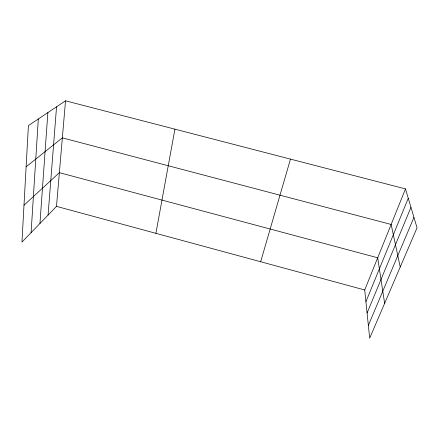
<?xml version="1.0" encoding="UTF-8"?>
<svg xmlns="http://www.w3.org/2000/svg" width="439" height="439" viewBox="0 0 439 439"><rect width="100%" height="100%" fill="white"/><g stroke="black" fill="none" stroke-linecap="round" stroke-linejoin="round"><path stroke-width="0.66" d="M31.092 232.648L38.319 118.969M39.954 223.478L47.867 112.593M48.06 215.083L56.554 106.798M65.526 100.811L28.403 125.587L21.95 242.108L56.488 206.363L65.526 100.811L405.482 188.913L417.05 227.814L369.671 338.189L364.716 289.97L405.482 188.913M155.9 233.328L174.925 129.159M260.673 261.748L290.47 159.105M365.923 301.697L408.265 198.274M367.081 313.007L410.97 207.362M368.354 325.387L413.95 217.382M23.991 205.216L59.375 172.659L377.705 257.775L384.624 303.349M26.12 166.82L62.354 137.857L391.144 224.461L400.236 266.983M56.488 206.363L364.716 289.97"/></g></svg>
